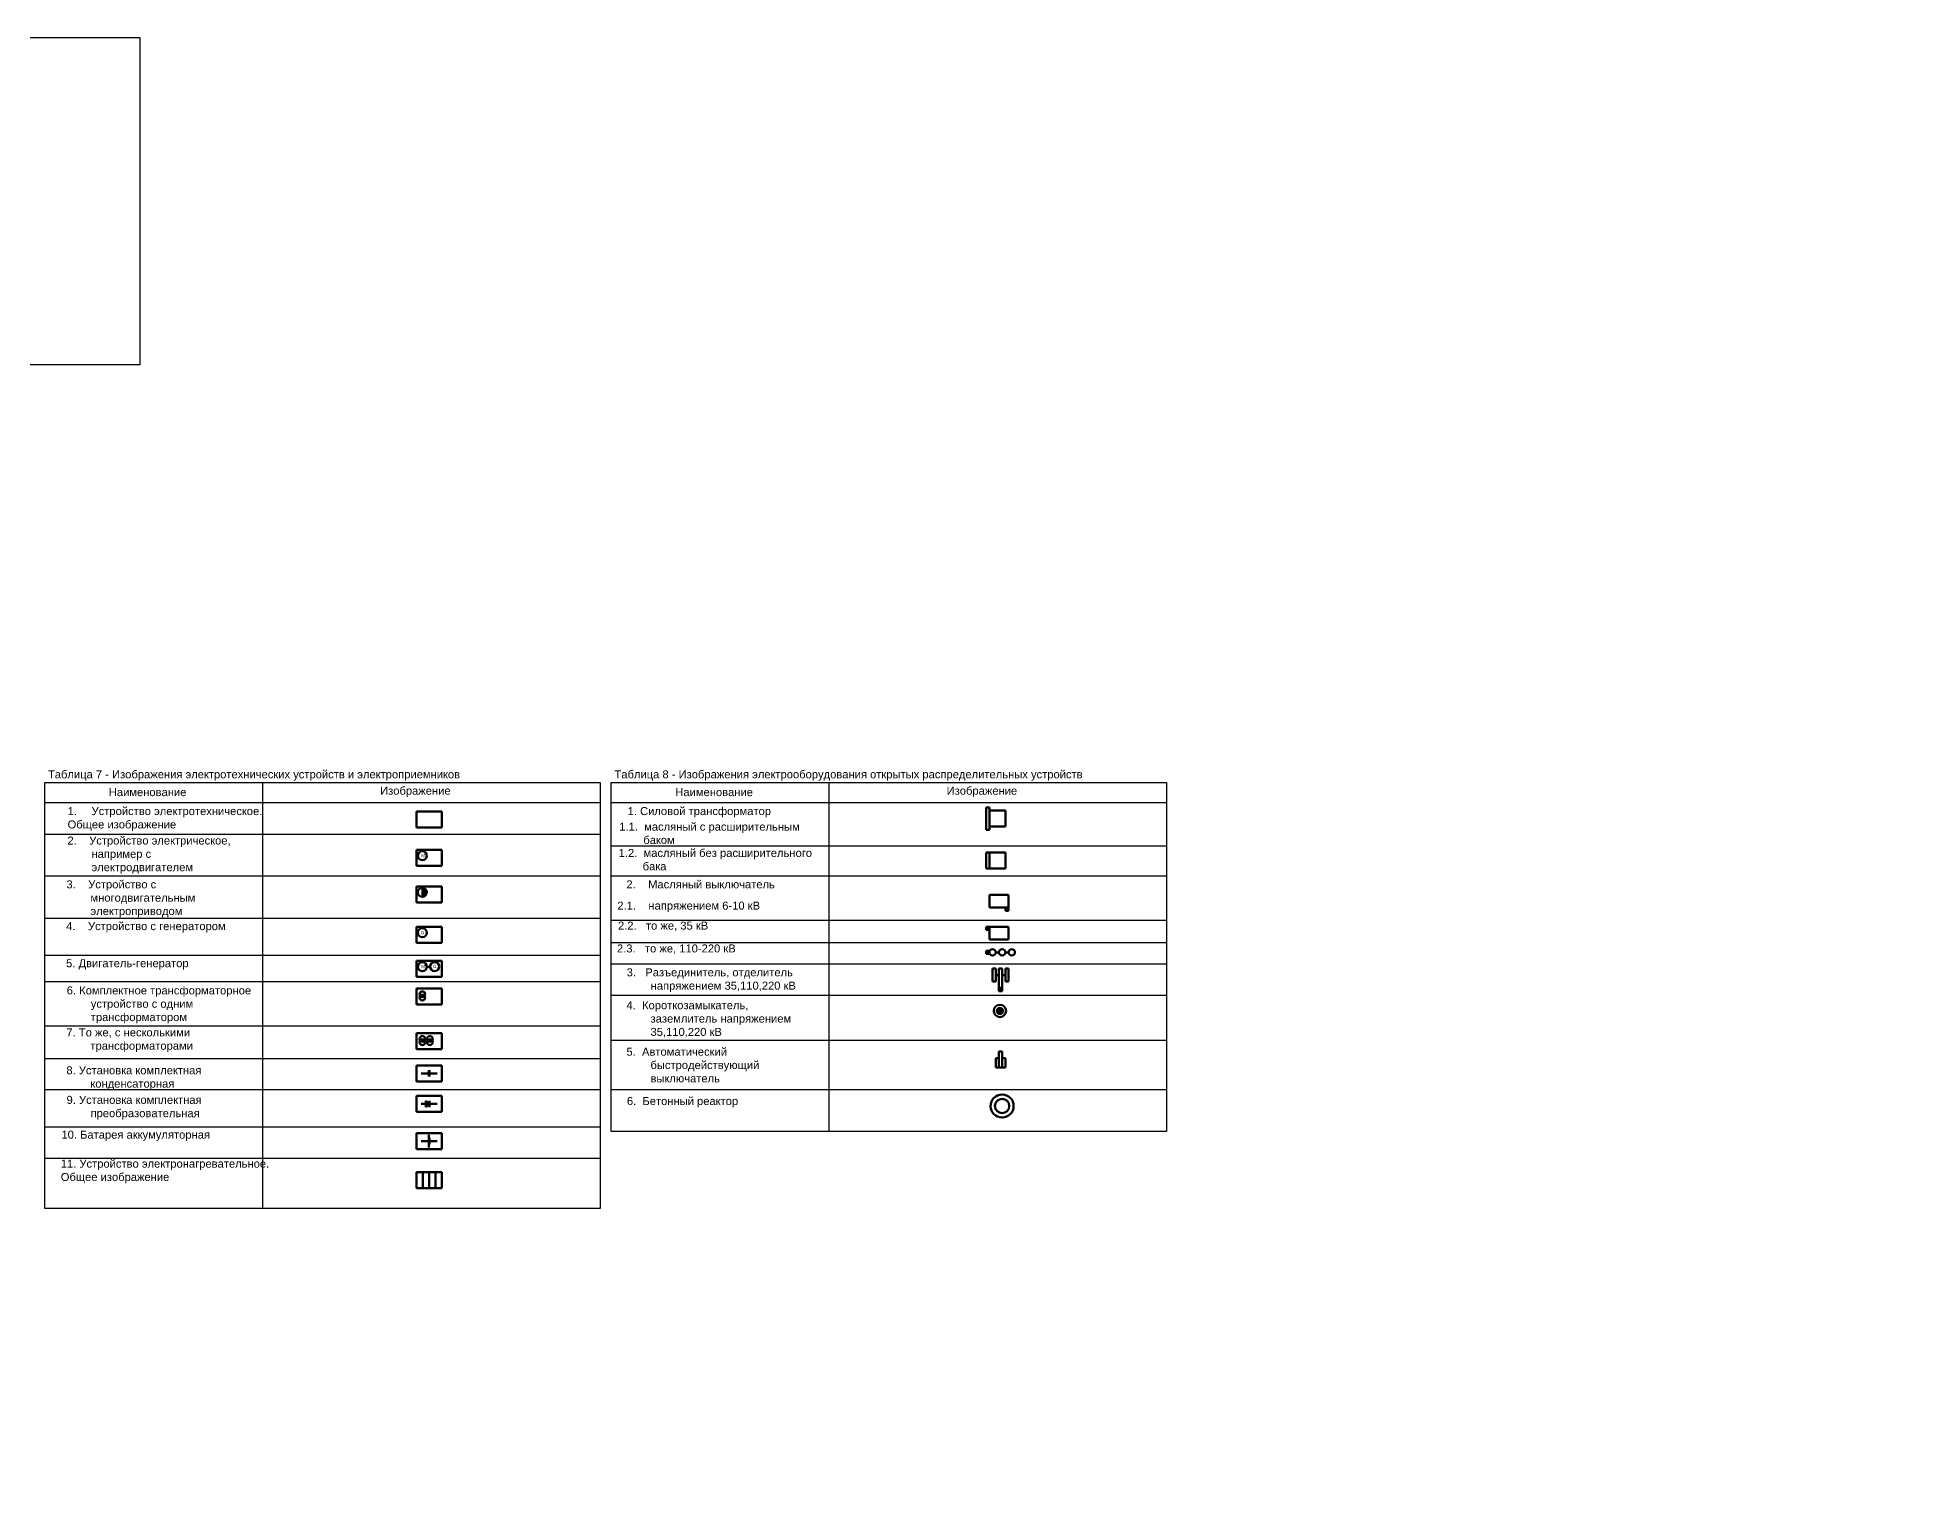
# Model space of a CAD drawing. Header units: millimetres. Extents: x 1769 to 3443, y 1381 to 2353.
# Drawn here: x 2856 to 3443, y 1903 to 2353 of the extents above; entities that cross this region are included whole.
import ezdxf

# ---------------------------------------------------------------- set-up
doc = ezdxf.new("R2010")
doc.units = ezdxf.units.MM
doc.styles.get("Standard").update_dxf_attribs({"font": 'arial.ttf'})
pattern_1 = [(0, (0, 0), (0, 6.985), [5.08, -1.905]), (90, (0, 0), (-6.985, 4e-16), [5.08, -1.905])]
pattern_2 = [(0, (-0.328, -18.039), (0, 6.985), [5.08, -1.905]), (90, (-0.328, -18.039), (-6.985, 4e-16), [5.08, -1.905])]

msp = doc.modelspace()

# ---------------------------------------------------------------- hatches: boundary and pattern name
at = {"lineweight": 100, "true_color": 0x000000}
h = msp.add_hatch(color=18, dxfattribs=at)
h.set_gradient(color2=(0, 0, 0), tint=1)
h.paths.add_polyline_path([(2977.76, 2086.24, 0.414214), (2976.35, 2087.65), (2976.35, 2084.82, 0.414214)])
h = msp.add_hatch(color=18, dxfattribs=at)
h.set_gradient(color2=(0, 0, 0), tint=1)
h.paths.add_polyline_path([(3157.74, 2049.19, 1), (3155.81, 2049.19, 1)])
h = msp.add_hatch()
h.set_pattern_fill('ANGLE', color=256)
h.set_pattern_definition([(0, (-3e-12, 19), (0, 6.985), [5.08, -1.905]), (90, (-3e-12, 19), (-6.985, 4e-16), [5.08, -1.905])])
h.paths.add_polyline_path([(3355.13, 2002.69), (3355.13, 2001.69, 0.414214), (3355.63, 2002.19, 0.414214)])
h.paths.add_polyline_path([(3355.13, 2002.69, 0.414214), (3354.63, 2002.19), (3355.13, 2002.19)])
h.paths.add_polyline_path([(3355.13, 2002.19), (3354.63, 2002.19, 0.414214), (3355.13, 2001.69)])
h = msp.add_hatch()
h.set_pattern_fill('ANGLE', color=256)
h.set_pattern_definition(pattern_1)
h.paths.add_polyline_path([(3354.63, 2002.19), (3355.63, 2002.19, 1)])
h.paths.add_polyline_path([(3355.13, 2002.19), (3354.63, 2002.19, 0.414214), (3355.13, 2001.69)])
h.paths.add_polyline_path([(3355.63, 2002.19), (3355.13, 2002.19), (3355.13, 2001.69, 0.414214)])
h.paths.add_polyline_path([(3365.61, 2002.19), (3366.61, 2002.19, 1)])
h.paths.add_polyline_path([(3366.11, 2002.19), (3365.61, 2002.19, 0.414214), (3366.11, 2001.69)])
h.paths.add_polyline_path([(3366.61, 2002.19), (3366.11, 2002.19), (3366.11, 2001.69, 0.414214)])
h = msp.add_hatch()
h.set_pattern_fill('ANGLE', color=256)
h.set_pattern_definition([(0, (10.973, 19), (0, 6.985), [5.08, -1.905]), (90, (10.973, 19), (-6.985, 4e-16), [5.08, -1.905])])
h.paths.add_polyline_path([(3366.11, 2002.69), (3366.11, 2001.69, 0.414214), (3366.61, 2002.19, 0.414214)])
h.paths.add_polyline_path([(3366.11, 2002.69, 0.414214), (3365.61, 2002.19), (3366.11, 2002.19)])
h.paths.add_polyline_path([(3366.11, 2002.19), (3365.61, 2002.19, 0.414214), (3366.11, 2001.69)])
h = msp.add_hatch()
h.set_pattern_fill('ANGLE', color=256)
h.set_pattern_definition([(0, (142.302, 72.771), (0, 6.985), [5.08, -1.905]), (90, (142.302, 72.771), (-6.985, 4e-16), [5.08, -1.905])])
h.paths.add_polyline_path([(3119.46, 1996.56, 1), (3118.94, 1996.56, 1)])
h = msp.add_hatch()
h.set_pattern_fill('ANGLE', color=256)
h.set_pattern_definition(pattern_1)
h.paths.add_polyline_path([(3344.16, 1986.69), (3344.16, 1985.69, 0.414214), (3344.66, 1986.19, 0.414214)])
h.paths.add_polyline_path([(3344.16, 1986.69, 0.414214), (3343.66, 1986.19), (3344.16, 1986.19)])
h.paths.add_polyline_path([(3344.16, 1986.19), (3343.66, 1986.19, 0.414214), (3344.16, 1985.69)])
h = msp.add_hatch()
h.set_pattern_fill('ANGLE', color=256)
h.set_pattern_definition(pattern_1)
h.paths.add_polyline_path([(3355.13, 1983.69), (3355.13, 1982.69, 0.414214), (3355.63, 1983.19, 0.414214)])
h.paths.add_polyline_path([(3355.13, 1983.69, 0.414214), (3354.63, 1983.19), (3355.13, 1983.19)])
h.paths.add_polyline_path([(3355.13, 1983.19), (3354.63, 1983.19, 0.414214), (3355.13, 1982.69)])
h = msp.add_hatch()
h.set_pattern_fill('ANGLE', color=256)
h.set_pattern_definition(pattern_1)
h.paths.add_polyline_path([(3366.11, 1980.69), (3366.11, 1979.69, 0.414214), (3366.61, 1980.19, 0.414214)])
h.paths.add_polyline_path([(3366.11, 1980.69, 0.414214), (3365.61, 1980.19), (3366.11, 1980.19)])
h.paths.add_polyline_path([(3366.11, 1980.19), (3365.61, 1980.19, 0.414214), (3366.11, 1979.69)])
h = msp.add_hatch()
h.set_pattern_fill('ANGLE', color=256)
h.set_pattern_definition([(0, (75.8975, -20.728), (0, 6.985), [5.08, -1.905]), (90, (75.8975, -20.728), (-6.985, 4e-16), [5.08, -1.905])])
h.paths.add_polyline_path([(3430.53, 1981.46), (3431.53, 1981.46, 1)])
h.paths.add_polyline_path([(3431.03, 1981.46), (3430.53, 1981.46, 0.414214), (3431.03, 1980.96)])
h.paths.add_polyline_path([(3431.53, 1981.46), (3431.03, 1981.46), (3431.03, 1980.96, 0.414214)])
h.paths.add_polyline_path([(3441.5, 1981.46), (3442.5, 1981.46, 1)])
h.paths.add_polyline_path([(3442, 1981.46), (3441.5, 1981.46, 0.414214), (3442, 1980.96)])
h.paths.add_polyline_path([(3442.5, 1981.46), (3442, 1981.46), (3442, 1980.96, 0.414214)])
h = msp.add_hatch()
h.set_pattern_fill('ANGLE', color=256)
h.set_pattern_definition(pattern_1)
h.paths.add_polyline_path([(3441.5, 1981.46), (3442, 1981.46), (3442, 1980.96, 0.414214), (3442.5, 1981.46, 1)])
h.paths.add_polyline_path([(3442, 1981.46), (3441.5, 1981.46, 0.414214), (3442, 1980.96)])
h = msp.add_hatch()
h.set_pattern_fill('ANGLE', color=256)
h.set_pattern_definition([(0, (3e-12, -19), (0, 6.985), [5.08, -1.905]), (90, (3e-12, -19), (-6.985, 4e-16), [5.08, -1.905])])
h.paths.add_polyline_path([(3355.13, 1964.69), (3355.13, 1963.69, 0.414214), (3355.63, 1964.19, 0.414214)])
h.paths.add_polyline_path([(3355.13, 1964.69, 0.414214), (3354.63, 1964.19), (3355.13, 1964.19)])
h.paths.add_polyline_path([(3355.13, 1964.19), (3354.63, 1964.19, 0.414214), (3355.13, 1963.69)])
h = msp.add_hatch()
h.set_pattern_fill('ANGLE', color=256)
h.set_pattern_definition(pattern_1)
h.paths.add_polyline_path([(3355.63, 1964.19), (3354.63, 1964.19, 1)])
h.paths.add_polyline_path([(3355.13, 1964.69), (3355.13, 1964.19), (3355.63, 1964.19, 0.414214)])
h.paths.add_polyline_path([(3355.13, 1964.69, 0.414214), (3354.63, 1964.19), (3355.13, 1964.19)])
h.paths.add_polyline_path([(3366.11, 1964.69), (3366.11, 1964.19), (3366.61, 1964.19, 0.414214)])
h.paths.add_polyline_path([(3366.61, 1964.19), (3365.61, 1964.19, 1)])
h.paths.add_polyline_path([(3366.11, 1964.69, 0.414214), (3365.61, 1964.19), (3366.11, 1964.19)])
h = msp.add_hatch()
h.set_pattern_fill('ANGLE', color=256)
h.set_pattern_definition([(0, (10.973, -19), (0, 6.985), [5.08, -1.905]), (90, (10.973, -19), (-6.985, 4e-16), [5.08, -1.905])])
h.paths.add_polyline_path([(3366.11, 1964.69), (3366.11, 1963.69, 0.414214), (3366.61, 1964.19, 0.414214)])
h.paths.add_polyline_path([(3366.11, 1964.69, 0.414214), (3365.61, 1964.19), (3366.11, 1964.19)])
h.paths.add_polyline_path([(3366.11, 1964.19), (3365.61, 1964.19, 0.414214), (3366.11, 1963.69)])
h = msp.add_hatch()
h.set_pattern_fill('ANGLE', color=256)
h.set_pattern_definition(pattern_1)
h.paths.add_polyline_path([(2956.54, 1924.26, 0.262191), (2956.42, 1924.04, 0.267949), (2956.55, 1923.82), (2956.68, 1924.04, 0.010761)])
h.paths.add_polyline_path([(2956.54, 1924.26, -0.010761), (2956.68, 1924.04), (2956.93, 1924.04, 0.584546)])
h.paths.add_polyline_path([(2956.93, 1924.04), (2956.68, 1924.04, -0.010761), (2956.8, 1923.82, 0.273724)])
h.paths.add_polyline_path([(2956.68, 1924.04), (2956.55, 1923.82, 0.262191), (2956.8, 1923.82, 0.010761)])
h = msp.add_hatch()
h.set_pattern_fill('ANGLE', color=256)
h.set_pattern_definition(pattern_1)
h.paths.add_polyline_path([(2977.15, 1924.3), (2977.15, 1924.04, -0.010761), (2977.28, 1923.82, 0.273724), (2977.41, 1924.04, 0.414214)])
h.paths.add_polyline_path([(2977.15, 1924.3, 0.13713), (2977.02, 1924.26, -0.010761), (2977.15, 1924.04)])
h.paths.add_polyline_path([(2977.02, 1924.26, 0.262191), (2976.9, 1924.04, 0.267949), (2977.03, 1923.82), (2977.15, 1924.04, 0.010761)])
h.paths.add_polyline_path([(2977.15, 1924.04), (2977.03, 1923.82, 0.262191), (2977.28, 1923.82, 0.010761)])
h = msp.add_hatch()
h.set_pattern_fill('ANGLE', color=256)
h.set_pattern_definition(pattern_2)
h.paths.add_polyline_path([(2956.21, 1906.23, 0.262191), (2956.09, 1906.01, 0.267949), (2956.22, 1905.78), (2956.35, 1906.01, 0.010761)])
h.paths.add_polyline_path([(2956.21, 1906.23, -0.010761), (2956.35, 1906.01), (2956.61, 1906.01, 0.584546)])
h.paths.add_polyline_path([(2956.61, 1906.01), (2956.35, 1906.01, -0.010761), (2956.47, 1905.78, 0.273724)])
h.paths.add_polyline_path([(2956.35, 1906.01), (2956.22, 1905.78, 0.262191), (2956.47, 1905.78, 0.010761)])
h = msp.add_hatch()
h.set_pattern_fill('ANGLE', color=256)
h.set_pattern_definition(pattern_2)
h.paths.add_polyline_path([(2976.83, 1906.26), (2976.83, 1906.01, -0.010761), (2976.95, 1905.78, 0.273724), (2977.09, 1906.01, 0.414214)])
h.paths.add_polyline_path([(2976.83, 1906.26, 0.13713), (2976.69, 1906.23, -0.010761), (2976.83, 1906.01)])
h.paths.add_polyline_path([(2976.69, 1906.23, 0.262191), (2976.57, 1906.01, 0.267949), (2976.7, 1905.78), (2976.83, 1906.01, 0.010761)])
h.paths.add_polyline_path([(2976.83, 1906.01), (2976.7, 1905.78, 0.262191), (2976.95, 1905.78, 0.010761)])
h = msp.add_hatch()
h.set_pattern_fill('ANGLE', color=256)
h.set_pattern_definition([(0, (2.027, -20.98), (0, 6.985), [5.08, -1.905]), (90, (2.027, -20.98), (-6.985, 4e-16), [5.08, -1.905])])
h.paths.add_polyline_path([(2979.18, 1903.32), (2979.18, 1903.06, -0.010761), (2979.31, 1902.84, 0.273724), (2979.44, 1903.06, 0.414214)])
h.paths.add_polyline_path([(2979.18, 1903.32, 0.13713), (2979.05, 1903.29, -0.010761), (2979.18, 1903.06)])
h.paths.add_polyline_path([(2979.05, 1903.29, 0.262191), (2978.92, 1903.06, 0.267949), (2979.05, 1902.84), (2979.18, 1903.06, 0.010761)])
h.paths.add_polyline_path([(2979.18, 1903.06), (2979.05, 1902.84, 0.262191), (2979.31, 1902.84, 0.010761)])
h = msp.add_hatch()
h.set_pattern_fill('ANGLE', color=256)
h.set_pattern_definition(pattern_1)
h.paths.add_polyline_path([(2979.18, 1903.32, -0.010761), (2979.18, 1903.06), (2979.44, 1903.06, 0.420531)])
h.paths.add_polyline_path([(2979.18, 1903.32, 0.407924), (2978.92, 1903.06, 0.407924), (2979.18, 1902.81, 0.021524)])
h.paths.add_polyline_path([(2979.44, 1903.06), (2979.18, 1903.06, -0.010761), (2979.18, 1902.81, 0.420531)])

# ---------------------------------------------------------------- linework, layer by layer
at = {"color": 18, "true_color": 0x000000}
for p, q in [((2926.38, 2120.5), (2926.38, 1987.47)), ((3103.38, 2120.5), (3103.38, 2011.47)), ((2858.38, 2114.25), (3031.88, 2114.25)), ((3035.38, 2114.25), (3208.88, 2114.25)), ((3031.88, 2104.3), (2858.38, 2104.3)), ((3208.88, 2100.61), (3035.38, 2100.61)), ((3031.88, 2091.31), (2858.38, 2091.31)), ((3208.88, 2091.31), (3035.38, 2091.31)), ((3031.88, 2078.07), (2858.38, 2078.07)), ((3208.88, 2077.47), (3035.38, 2077.47)), ((3208.88, 2070.47), (3035.38, 2070.47)), ((3031.88, 2066.5), (2858.38, 2066.5)), ((3031.88, 2058.22), (2858.38, 2058.22)), ((3208.88, 2063.82), (3035.38, 2063.82)), ((3208.88, 2053.99), (3035.38, 2053.99)), ((3031.88, 2044.42), (2858.38, 2044.42)), ((3208.88, 2039.98), (3035.38, 2039.98)), ((3031.88, 2034.17), (2858.38, 2034.17)), ((3031.88, 2024.52), (2858.38, 2024.52)), ((3208.88, 2024.52), (3035.38, 2024.52)), ((3031.88, 2012.85), (2858.38, 2012.85)), ((3031.88, 2003.07), (2858.38, 2003.07))]:
    msp.add_line(p, q, dxfattribs=at)
at = {"color": 18, "lineweight": 100, "true_color": 0x000000}
for p, q in [((2974.48, 2111.47), (2982.48, 2111.47)), ((2974.48, 2106.47), (2974.48, 2111.47)), ((2982.48, 2111.47), (2982.48, 2106.47)), ((3152.51, 2112.75), (3152.51, 2105.75)), ((3152.51, 2112.75), (3153.51, 2112.75)), ((3153.51, 2112.75), (3153.51, 2111.75)), ((3153.51, 2111.75), (3158.53, 2111.75)), ((3153.51, 2106.75), (3153.51, 2111.75)), ((3158.53, 2111.75), (3158.53, 2106.75)), ((2982.48, 2106.47), (2974.48, 2106.47)), ((3152.51, 2105.75), (3153.51, 2105.75)), ((3158.53, 2106.75), (3153.51, 2106.75)), ((3153.51, 2105.75), (3153.51, 2106.75)), ((2974.48, 2099.47), (2982.48, 2099.47)), ((2974.48, 2094.47), (2974.48, 2099.47)), ((2982.48, 2099.47), (2982.48, 2094.47)), ((2982.48, 2094.47), (2974.48, 2094.47)), ((3152.51, 2098.67), (3158.53, 2098.67)), ((3152.51, 2098.67), (3152.51, 2093.67)), ((3158.53, 2093.67), (3152.51, 2093.67)), ((3153.51, 2093.67), (3153.51, 2098.67)), ((3158.53, 2098.67), (3158.53, 2093.67)), ((2974.48, 2088.06), (2982.48, 2088.06)), ((2974.48, 2083.06), (2974.48, 2088.06)), ((2976.35, 2087.65), (2976.35, 2084.82)), ((2982.48, 2088.06), (2982.48, 2083.06)), ((2982.48, 2083.06), (2974.48, 2083.06)), ((3159.48, 2085.47), (3153.48, 2085.47)), ((3153.48, 2085.47), (3153.48, 2081.47)), ((3159.48, 2085.47), (3159.48, 2081.47)), ((3153.48, 2081.47), (3159.48, 2081.47)), ((3158.48, 2081.47), (3158.48, 2080.47)), ((3158.48, 2080.47), (3159.48, 2081.47)), ((3158.48, 2081.47), (3159.48, 2080.47)), ((3158.48, 2080.47), (3159.48, 2080.47)), ((3159.48, 2080.47), (3159.48, 2081.47)), ((2974.48, 2075.43), (2982.48, 2075.43)), ((2974.48, 2070.43), (2974.48, 2075.43)), ((2982.48, 2070.43), (2974.48, 2070.43)), ((2982.48, 2075.43), (2982.48, 2070.43)), ((3152.48, 2075.47), (3152.48, 2074.47)), ((3152.48, 2074.47), (3153.48, 2075.47)), ((3152.48, 2075.47), (3153.48, 2074.47)), ((3152.48, 2075.47), (3153.48, 2075.47)), ((3152.48, 2074.47), (3153.48, 2074.47)), ((3159.48, 2075.47), (3153.48, 2075.47)), ((3153.48, 2075.47), (3153.48, 2071.47)), ((3153.48, 2074.47), (3153.48, 2075.47)), ((3153.48, 2071.47), (3159.48, 2071.47)), ((3159.48, 2075.47), (3159.48, 2071.47)), ((2974.48, 2064.78), (2982.48, 2064.78)), ((2974.48, 2059.78), (2974.48, 2064.78)), ((2982.48, 2064.78), (2982.48, 2059.78)), ((3152.48, 2067.97), (3152.48, 2066.97)), ((3152.48, 2066.97), (3153.48, 2067.97)), ((3152.48, 2067.97), (3153.48, 2066.97)), ((3152.48, 2067.97), (3153.48, 2067.97)), ((3152.48, 2066.97), (3153.48, 2066.97)), ((3153.48, 2066.97), (3153.48, 2067.97)), ((3155.48, 2067.47), (3156.48, 2067.47)), ((3158.48, 2067.47), (3159.48, 2067.47)), ((2982.48, 2059.78), (2974.48, 2059.78)), ((2977.76, 2062.96), (2978.78, 2062.96)), ((3154.48, 2062.4), (3155.48, 2062.4)), ((3154.48, 2058.4), (3154.48, 2062.4)), ((3155.48, 2058.4), (3154.48, 2058.4)), ((3155.48, 2062.4), (3155.48, 2058.4)), ((3155.48, 2060.4), (3156.48, 2060.4)), ((3156.48, 2056.4), (3156.48, 2062.4)), ((3156.48, 2062.4), (3157.48, 2062.4)), ((3157.48, 2062.4), (3157.48, 2056.4)), ((3157.48, 2060.4), (3158.48, 2060.4)), ((3158.48, 2062.4), (3159.48, 2062.4)), ((3158.48, 2058.4), (3158.48, 2062.4)), ((3159.48, 2058.4), (3158.48, 2058.4)), ((3159.48, 2062.4), (3159.48, 2058.4)), ((2974.48, 2056.21), (2982.48, 2056.21)), ((2974.48, 2051.21), (2974.48, 2056.21)), ((2982.48, 2056.21), (2982.48, 2051.21)), ((3157.48, 2056.4), (3156.48, 2056.4)), ((3156.48, 2056.4), (3156.48, 2055.4)), ((3156.48, 2055.4), (3157.48, 2056.4)), ((3156.48, 2056.4), (3157.48, 2055.4)), ((3156.48, 2056.4), (3157.48, 2056.4)), ((3156.48, 2055.4), (3157.48, 2055.4)), ((3157.48, 2055.4), (3157.48, 2056.4)), ((2982.48, 2051.21), (2974.48, 2051.21)), ((2974.48, 2042.24), (2982.48, 2042.24)), ((2974.48, 2037.24), (2974.48, 2042.24)), ((2982.48, 2042.24), (2982.48, 2037.24)), ((2982.48, 2037.24), (2974.48, 2037.24)), ((3156.48, 2036.47), (3157.48, 2036.47)), ((3156.48, 2034.47), (3156.48, 2036.47)), ((3157.48, 2036.47), (3157.48, 2034.47)), ((2974.48, 2032.16), (2982.48, 2032.16)), ((2974.48, 2027.16), (2974.48, 2032.16)), ((2975.95, 2029.66), (2978.34, 2029.66)), ((2978.34, 2030.66), (2978.34, 2028.66)), ((2978.61, 2030.66), (2978.61, 2028.66)), ((2978.61, 2029.66), (2981, 2029.66)), ((2982.48, 2032.16), (2982.48, 2027.16)), ((3155.48, 2031.47), (3155.48, 2034.47)), ((3155.48, 2034.47), (3156.48, 2034.47)), ((3158.48, 2031.47), (3155.48, 2031.47)), ((3156.48, 2031.47), (3156.48, 2034.47)), ((3157.48, 2034.47), (3158.48, 2034.47)), ((3157.48, 2031.47), (3157.48, 2034.47)), ((3158.48, 2034.47), (3158.48, 2031.47)), ((2982.48, 2027.16), (2974.48, 2027.16)), ((2974.48, 2022.64), (2982.48, 2022.64)), ((2974.48, 2017.64), (2974.48, 2022.64)), ((2982.48, 2017.64), (2974.48, 2017.64)), ((2975.95, 2020.14), (2978.61, 2020.14)), ((2977.48, 2021.14), (2977.48, 2019.14)), ((2978.61, 2020.14), (2977.48, 2021.14)), ((2977.48, 2019.14), (2978.61, 2020.14)), ((2978.61, 2021.14), (2978.61, 2019.14)), ((2978.61, 2020.14), (2981, 2020.14)), ((2982.48, 2022.64), (2982.48, 2017.64)), ((2974.48, 2011.03), (2982.48, 2011.03)), ((2974.48, 2006.03), (2974.48, 2011.03)), ((2982.48, 2006.03), (2974.48, 2006.03)), ((2975.95, 2008.53), (2978.34, 2008.53)), ((2978.34, 2010.5), (2978.34, 2006.55)), ((2978.61, 2009.53), (2978.61, 2007.53)), ((2978.61, 2008.53), (2981, 2008.53)), ((2982.48, 2011.03), (2982.48, 2006.03)), ((2974.48, 1998.76), (2982.48, 1998.76)), ((2974.48, 1993.76), (2974.48, 1998.76)), ((2982.48, 1993.76), (2974.48, 1993.76)), ((2976.48, 1998.76), (2976.48, 1993.76)), ((2978.48, 1998.76), (2978.48, 1993.76)), ((2980.48, 1998.76), (2980.48, 1993.76)), ((2982.48, 1998.76), (2982.48, 1993.76))]:
    msp.add_line(p, q, dxfattribs=at)
at = {"color": 18, "true_color": 0x000000}
for points in [[(1912.28, 2353.27), (2888.06, 2353.27), (2888.06, 2250.97), (1912.28, 2250.97)], [(2858.38, 2120.5), (3031.88, 2120.5), (3031.88, 1987.47), (2858.38, 1987.47)], [(3035.38, 2120.5), (3208.88, 2120.5), (3208.88, 2011.47), (3035.38, 2011.47)]]:
    msp.add_lwpolyline(points, close=True, dxfattribs=at)
at = {"color": 18, "lineweight": 100, "true_color": 0x000000}
for centre, radius in [((2976.35, 2097.65), 1.41), ((2976.35, 2086.24), 1.41), ((2976.35, 2073.6), 1.41), ((2976.35, 2062.96), 1.41), ((2980.19, 2063.05), 1.41), ((3154.48, 2067.47), 1), ((3157.48, 2067.47), 1), ((3160.48, 2067.47), 1), ((2976.35, 2054.38), 0.892), ((2976.35, 2053.34), 0.892), ((3156.8, 2049.19), 1.92), ((3156.77, 2049.19), 0.965), ((2976.35, 2040.42), 0.892), ((2978.69, 2040.42), 0.892), ((2976.35, 2039.38), 0.892), ((2978.69, 2039.38), 0.892), ((3157.48, 2019.47), 3.6), ((3157.48, 2019.47), 2.23)]:
    msp.add_circle(centre, radius, dxfattribs=at)

# ---------------------------------------------------------------- texts
at = {"color": 18, "true_color": 0x000000, "char_height": 2.5, "attachment_point": 1}
for s, width, insert in [('Таблица 7 - Изображения электротехнических устройств и электроприемников', 151.9998, (2859.38, 2124.35)), ('Таблица 8 - Изображения электрооборудования открытых распределительных устройств', 151.9998, (3036.38, 2124.35)), ('Наименование', 56.3975, (2878.38, 2118.78)), ('Изображение', 56.3975, (2963.14, 2119.23)), ('Наименование', 56.3975, (3055.38, 2118.78)), ('Изображение', 56.3975, (3140.14, 2119.23)), ('\\pi-7.5,l10,t10;1.^IУстройство электротехническое.\\PОбщее изображение', 65.606, (2863.01, 2112.86)), ('\\pi-7.5,l10,t10;1. Силовой трансформатор', 65.606, (3037.98, 2112.86)), ('\\pi-7.5,l10,t10;1.1.  масляный с расширительным баком', 65.606, (3035.38, 2107.99)), ('\\pi-7.5,l10,t10;2.    Устройство электрическое, например с электродвигателем', 56.3975, (2862.97, 2103.66)), ('\\pi-7.5,l10,t10;1.2.  масляный без расширительного бака', 65.606, (3035.18, 2099.78)), ('\\pi-7.5,l10,t10;3.    Устройство с многодвигательным электроприводом', 56.3975, (2862.65, 2089.97)), ('\\pi-7.5,l10,t10;2.    Масляный выключатель', 56.3975, (3037.59, 2089.97)), ('\\pi-7.5,l10,t10;2.1.    напряжением 6-10 кВ', 56.3975, (3034.76, 2083.32)), ('\\pi-7.5,l10,t10;4.    Устройство с генератором', 56.3975, (2862.58, 2076.92)), ('\\pi-7.5,l10,t10;2.2.   то же, 35 кВ', 56.3975, (3034.97, 2077.08)), ('\\pi-7.5,l10,t10;2.3.   то же, 110-220 кВ', 56.3975, (3034.64, 2069.95)), ('\\pi-7.5,l10,t10;5. Двигатель-генератор', 64.3296, (2862.54, 2065.33)), ('\\pi-7.5,l10,t10;3.   Разъединитель, отделитель напряжением 35,110,220 кВ', 56.3975, (3037.68, 2062.49)), ('\\pi-7.5,l10,t10;6. Комплектное трансформаторное устройство с одним трансформатором', 64.3296, (2862.75, 2056.84)), ('\\pi-7.5,l10,t10;4.  Короткозамыкатель, заземлитель напряжением 35,110,220 кВ', 56.3975, (3037.63, 2052.21)), ('\\pi-7.5,l10,t10;7. То же, с несколькими трансформаторами', 64.3296, (2862.64, 2043.72)), ('\\pi-7.5,l10,t10;5.  Автоматический быстродействующий выключатель', 56.3975, (3037.61, 2037.69)), ('\\pi-7.5,l10,t10;8. Установка комплектная конденсаторная', 64.3296, (2862.64, 2031.89)), ('\\pi-7.5,l10,t10;9. Установка комплектная преобразовательная', 64.3296, (2862.69, 2022.65)), ('\\pi-7.5,l10,t10;6.  Бетонный реактор', 56.3975, (3037.75, 2022.28)), ('\\pi-7.5,l10,t10;10. Батарея аккумуляторная', 64.3296, (2861.09, 2011.78)), ('\\pi-7.5,l10,t10;11. Устройство электронагревательное.\\PОбщее изображение', 64.3296, (2860.88, 2002.72))]:
    msp.add_mtext_dynamic_manual_height_columns(s, width=width, gutter_width=12.5, heights=[0], dxfattribs=dict(at, insert=insert))
at = {"color": 18, "lineweight": 100, "true_color": 0x000000, "char_height": 1, "attachment_point": 1}
for s, insert in [('М', (2976.01, 2098.2)), ('G', (2975.83, 2074.15)), ('М', (2976.01, 2063.5)), ('G', (2979.67, 2063.6))]:
    msp.add_mtext_dynamic_manual_height_columns(s, width=1.6506, gutter_width=12.5, heights=[0], dxfattribs=dict(at, insert=insert))

doc.saveas('drawing.dxf')
